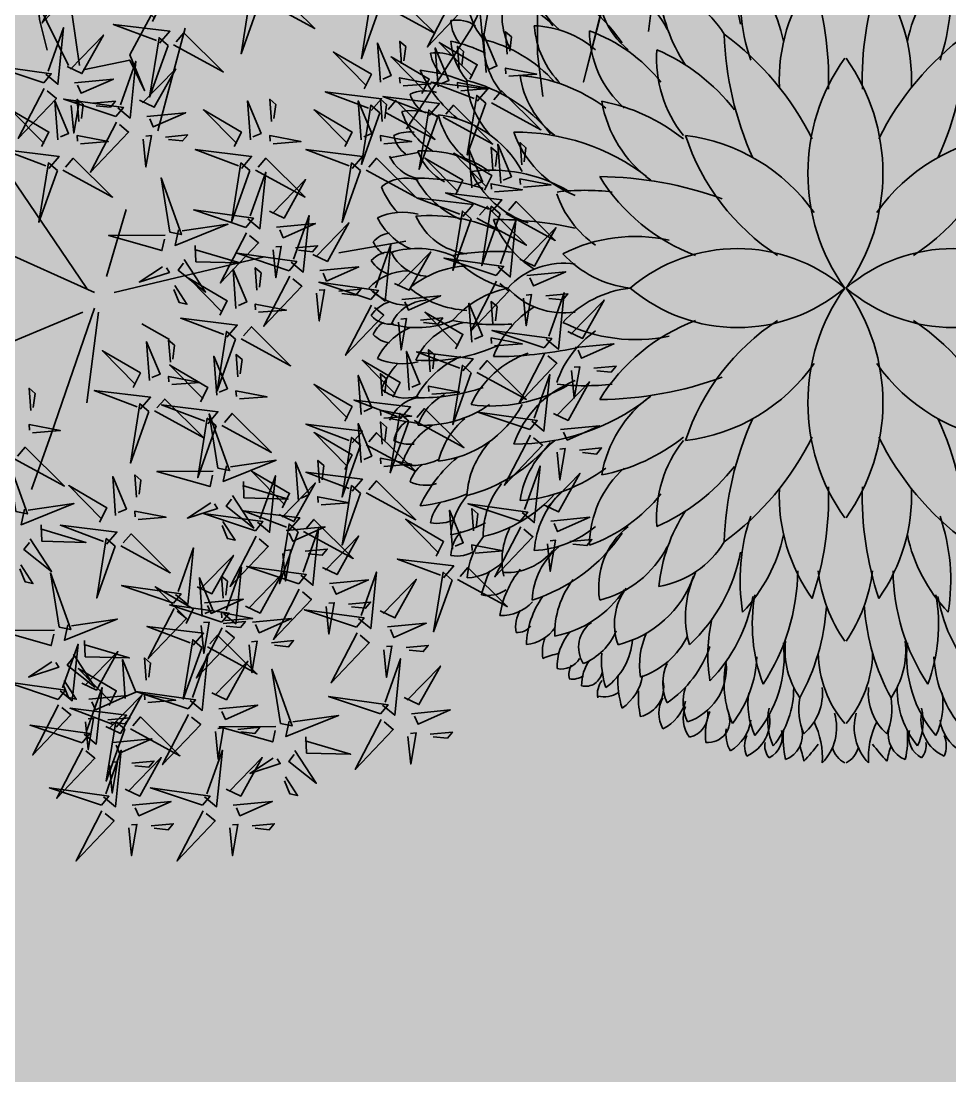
# Model space of a CAD drawing. Header units: millimetres. Extents: x -176651 to 424033, y -469666 to 486614.
# Drawn here: x 172917 to 173368, y 38017 to 38529 of the extents above; entities that cross this region are included whole.
import ezdxf

# ---------------------------------------------------------------- set-up
doc = ezdxf.new("R2010")
doc.units = ezdxf.units.MM
doc.layers.add('1625_East Villa$0$ad-Landscape', color=8, linetype='Continuous', lineweight=35)
doc.layers.add('1625_East Villa$0$ad-Verandah', color=8, linetype='Continuous')

# ---------------------------------------------------------------- blocks, each defined once
blk = doc.blocks.new('1625_East Villa$0$bamboo')
at = {"color": 76}
blk.add_line((390, 162.3), (546.4, 218.1), dxfattribs=at)
at = {"layer": '1625_East Villa$0$ad-Landscape', "color": 76}
for p, q in [((43.5, 73), (278.2, 631.2)), ((-12.4, 39.5), (-247.1, 564.2)), ((-23.6, 61.9), (-370, 296.3)), ((32.3, 39.5), (390, 162.3)), ((43.5, 28.4), (300.5, 61.9)), ((-57.1, 6), (-247.1, -49.8)), ((-12.4, -16.3), (-113, -440.5)), ((77, -94.4), (121.7, -172.6)), ((-470.6, -139.1), (-761.2, -217.2))]:
    blk.add_line(p, q, dxfattribs=at)
at = {"layer": '1625_East Villa$0$ad-Landscape', "color": 62}
blk.add_line((-124.2, -652.6), (-157.7, -842.3), dxfattribs=at)
at = {"layer": '1625_East Villa$0$ad-Landscape', "color": 76}
for points in [[(-606.2, 183.8), (-655.6, 331.4), (-632, 162.5), (-606.2, 183.8)], [(-363.6, 169.2), (-397.5, 140), (-417, 299.9), (-370.9, 177.6)], [(945.2, 153.2), (945.8, 313), (988.9, 162.4), (956.1, 155.5)], [(-425.4, 189.6), (-466.6, 169), (-529.7, 276.7), (-433.9, 182.4)], [(608.9, 262.7), (455.2, 287.4), (615.8, 229.9), (608.9, 262.7)], [(1141.3, 142.9), (1092, 290.5), (1115.5, 121.6), (1141.3, 142.9)], [(-590.5, 182.3), (-448.6, 255.9), (-562, 147.8), (-583.4, 173.7)], [(460.4, 265.6), (536.9, 125.2), (426.5, 236.4), (452, 258.3)], [(602.5, 238.5), (646.3, 247.7), (586.3, 98.2), (604.8, 227.6)], [(686, 221.8), (778.6, 161.5), (716.5, 239.7), (696.9, 224.1)], [(760.2, 248.9), (813.2, 214.4), (808.6, 236.2), (771.2, 251.2)], [(322.4, 220.5), (259.3, 225.2), (273.9, 208.3), (313.9, 213.2)], [(385.4, 215.7), (379.4, 137), (362.3, 225.4), (378.1, 224.2)], [(1035, 160.6), (1078.2, 226.8), (1050.5, 141.1), (1037.3, 149.7)], [(1157.1, 141.4), (1299, 214.9), (1185.5, 106.9), (1164.2, 132.8)], [(1264.2, 74.7), (1214.8, 222.3), (1238.4, 53.4), (1264.2, 74.7)], [(-918.2, 114.1), (-776.2, 187.7), (-889.7, 79.6), (-911, 105.5)], [(-357.5, 145), (-210.9, 197.3), (-379.3, 170.3), (-357.5, 145)], [(646.8, 190.8), (692.9, 189.1), (696.3, 64.3), (657.8, 193.1)], [(-630.5, 178.2), (-602.1, 143.7), (-762.3, 127.5), (-639.2, 171.1)], [(-444.7, 143.6), (-555, 151.8), (-462.9, 113.3), (-453.2, 136.3)], [(936.5, 139.9), (782.9, 164.7), (943.4, 107.2), (936.5, 139.9)], [(1441.7, 20.2), (1392.3, 167.8), (1415.9, -1.1), (1441.7, 20.2)], [(-510.6, -20.7), (-560, 126.9), (-536.5, -42), (-510.6, -20.7)], [(-358.7, 129.2), (-282.3, -11.2), (-392.6, 100.1), (-367.2, 121.9)], [(701.3, 5.5), (667.4, -23.6), (647.9, 136.3), (694, 14)], [(930.2, 115.8), (973.9, 125), (914, -24.5), (932.5, 104.9)], [(1117, 137.3), (1145.4, 102.8), (985.2, 86.6), (1108.4, 130.2)], [(1087.9, 126.1), (1140.9, 91.6), (1136.3, 113.5), (1098.9, 128.4)], [(1279.9, 73.2), (1421.8, 146.8), (1308.4, 38.7), (1287, 64.6)], [(-652.3, 116.9), (-632.5, 75.3), (-741.4, 14.4), (-645.2, 108.2)], [(-606.6, 96.6), (-617.1, -13.5), (-576.7, 77.8), (-599.5, 88)], [(-542.2, 106.2), (-463.6, 98.6), (-552.3, 83.4), (-550.8, 99.1)], [(639.5, 26), (598.3, 5.3), (535.3, 113), (631, 18.7)], [(1013.6, 99.1), (1106.3, 38.8), (1044.2, 116.9), (1024.6, 101.4)], [(1220.1, -21.7), (1186.2, -50.9), (1166.7, 109), (1212.8, -13.3)], [(1457.4, 18.7), (1599.3, 92.2), (1485.9, -15.8), (1464.5, 10)], [(-496.8, 84.1), (-559.8, 88.8), (-545.3, 71.9), (-505.3, 76.8)], [(-433.8, 79.4), (-439.8, 0.6), (-456.8, 89), (-441.1, 87.9)], [(974.5, 68.1), (1020.5, 66.3), (1023.9, -58.4), (985.4, 70.4)], [(1095.3, 76), (1115.1, 34.4), (1006.1, -26.5), (1102.4, 67.3)], [(1158.3, -1.3), (1117.1, -21.9), (1054.1, 85.8), (1149.8, -8.5)], [(1239.9, 69.2), (1268.3, 34.7), (1108.1, 18.4), (1231.3, 62.1)], [(1205.3, 65.3), (1283.9, 57.7), (1195.2, 42.5), (1196.7, 58.2)], [(-494.9, -22.2), (-353, 51.3), (-466.5, -56.7), (-487.8, -30.9)], [(319, -89.9), (285.1, -119.1), (265.6, 40.8), (311.8, -81.4)], [(707.4, -18.7), (854, 33.7), (685.6, 6.7), (707.4, -18.7)], [(1140.9, 55.7), (1130.4, -54.4), (1170.9, 36.9), (1148, 47)], [(257.2, -69.4), (216.1, -90.1), (153, 17.6), (248.8, -76.7)], [(1218.1, 7.8), (1238, -33.8), (1129, -94.7), (1225.2, -0.8)], [(1199.3, 2.4), (1193.3, -60.5), (1210.5, -46.3), (1206.4, -6.2)], [(1226.2, -46), (1372.8, 6.4), (1204.4, -20.6), (1226.2, -46)], [(1417.4, 14.6), (1445.8, -19.9), (1285.6, -36.1), (1408.7, 7.5)], [(-535, -26.3), (-506.5, -60.8), (-666.8, -77), (-543.6, -33.4)], [(-174.3, -160.5), (-173.7, -0.6), (-130.6, -151.3), (-163.4, -158.2)], [(620.2, -20.1), (509.9, -11.8), (602, -50.4), (611.7, -27.3)], [(1263.8, -12.5), (1253.3, -122.6), (1293.7, -31.3), (1270.9, -21.1)], [(1328.2, -2.9), (1406.8, -10.5), (1318.1, -25.7), (1319.6, -10)], [(706.2, -34.4), (782.6, -174.8), (672.3, -63.6), (697.7, -41.7)], [(868.3, -184.3), (818.9, -36.7), (842.4, -205.6), (868.3, -184.3)], [(1139, -47.3), (1028.7, -39.1), (1120.8, -77.6), (1130.5, -54.6)], [(1395.6, -46.8), (1415.5, -88.4), (1306.5, -149.2), (1402.7, -55.4)], [(1505.7, -57.4), (1584.3, -65), (1495.6, -80.2), (1497.1, -64.5)], [(-84.5, -153), (-41.3, -86.9), (-69, -172.5), (-82.2, -163.9)], [(325.1, -114.1), (471.7, -61.8), (303.3, -88.7), (325.1, -114.1)], [(568.1, -79.5), (505.1, -74.8), (519.6, -91.7), (559.6, -86.8)], [(631.1, -84.2), (625.1, -163), (608.1, -74.6), (623.8, -75.8)], [(1168.6, -225.3), (1119.3, -77.6), (1142.8, -246.6), (1168.6, -225.3)], [(1225, -61.7), (1301.4, -202.1), (1191.1, -90.8), (1216.5, -69)], [(1322.2, -65.8), (1316.2, -128.7), (1333.4, -114.5), (1329.3, -74.4)], [(1441.3, -67.1), (1430.8, -177.1), (1471.2, -85.8), (1448.4, -75.7)], [(-511, -108), (-521.6, -218), (-481.1, -126.7), (-503.9, -116.6)], [(-446.7, -98.3), (-368, -105.9), (-456.8, -121.2), (-455.3, -105.4)], [(237.9, -115.5), (127.6, -107.2), (219.7, -145.8), (229.4, -122.8)], [(884, -185.9), (1025.9, -112.3), (912.4, -220.4), (891.1, -194.5)], [(988, -239.9), (954.1, -269), (934.6, -109.2), (980.8, -231.4)], [(1086.9, -106.8), (1023.9, -102.1), (1038.4, -119), (1078.4, -114.1)], [(1149.9, -111.5), (1143.9, -190.3), (1126.9, -101.9), (1142.6, -103)], [(1441.7, -266.2), (1392.3, -118.6), (1415.9, -287.5), (1441.7, -266.2)], [(-183, -173.7), (-336.7, -149), (-176.1, -206.5), (-183, -173.7)], [(323.9, -129.9), (400.4, -270.3), (290, -159), (315.4, -137.2)], [(494.6, -296.8), (495.3, -137), (538.4, -287.6), (505.6, -294.5)], [(926.2, -219.4), (885, -240.1), (822, -132.4), (917.7, -226.7)], [(1499.7, -120.3), (1493.7, -183.2), (1510.9, -169), (1506.8, -128.9)], [(-452.7, -161.2), (-458.7, -224.1), (-441.4, -209.9), (-445.5, -169.8)], [(185.8, -175), (122.8, -170.2), (137.4, -187.2), (177.4, -182.3)], [(298.2, -260.3), (257, -281), (193.9, -173.3), (289.7, -267.6)], [(248.8, -179.7), (242.8, -258.4), (225.8, -170), (241.6, -171.2)], [(360, -280.8), (326.1, -310), (306.6, -150.1), (352.7, -272.3)], [(922.9, -320.7), (873.5, -173.1), (897.1, -342), (922.9, -320.7)], [(1184.4, -226.8), (1326.3, -153.2), (1212.8, -261.3), (1191.5, -235.4)], [(-189.3, -197.8), (-145.6, -188.6), (-205.5, -338.1), (-187, -208.8)], [(-105.9, -214.5), (-13.2, -274.9), (-75.4, -196.7), (-94.9, -212.2)], [(-31.6, -187.5), (21.3, -222), (16.7, -200.1), (-20.7, -185.2)], [(114.3, -335.4), (80.4, -364.5), (60.9, -204.6), (107, -326.9)], [(843.9, -189.9), (872.4, -224.4), (712.1, -240.6), (835.3, -197)], [(1457.4, -267.7), (1599.3, -194.1), (1485.9, -302.2), (1464.5, -276.3)], [(52.5, -314.9), (11.3, -335.6), (-51.8, -227.9), (44, -322.2)], [(584.4, -289.3), (627.6, -223.2), (600, -308.9), (586.7, -300.3)], [(994.1, -264.1), (1140.7, -211.8), (972.3, -238.7), (994.1, -264.1)], [(1144.3, -230.8), (1172.7, -265.3), (1012.5, -281.6), (1135.7, -237.9)], [(-425.4, -355.8), (-466.6, -376.5), (-529.7, -268.8), (-433.9, -363.1)], [(-363.6, -376.3), (-397.5, -405.4), (-417, -245.5), (-370.9, -367.8)], [(-196.6, -388.9), (-246, -241.3), (-222.5, -410.2), (-196.6, -388.9)], [(-145, -245.6), (-99, -247.3), (-95.6, -372), (-134.1, -243.3)], [(366.1, -305), (512.7, -252.7), (344.3, -279.6), (366.1, -305)], [(663.5, -416.2), (614.1, -268.5), (637.6, -437.5), (663.5, -416.2)], [(822.2, -251.3), (842, -292.9), (733.1, -353.8), (829.3, -259.9)], [(906.9, -265.5), (796.6, -257.2), (888.7, -295.8), (898.4, -272.8)], [(932.3, -262), (1010.9, -269.6), (922.2, -284.8), (923.7, -269.1)], [(938.6, -322.2), (1080.5, -248.7), (967.1, -356.7), (945.7, -330.8)], [(278.8, -306.4), (168.6, -298.1), (260.7, -336.7), (270.4, -313.7)], [(486, -310), (332.3, -285.3), (492.9, -342.8), (486, -310)], [(867.9, -271.6), (857.4, -381.7), (897.8, -290.4), (875, -280.2)], [(992.9, -279.9), (1069.3, -420.3), (959, -309), (984.4, -287.2)], [(1122.6, -292.2), (1142.4, -333.8), (1033.4, -394.7), (1129.7, -300.8)], [(1417.4, -271.7), (1445.8, -306.2), (1285.6, -322.5), (1408.7, -278.8)], [(-180.9, -390.4), (-39, -316.9), (-152.5, -424.9), (-173.8, -399)], [(120.3, -359.6), (266.9, -307.2), (98.5, -334.2), (120.3, -359.6)], [(364.9, -320.8), (441.3, -461.2), (331, -349.9), (356.4, -328.1)], [(479.7, -334.2), (523.4, -325), (463.5, -474.5), (482, -345.1)], [(637.4, -323.8), (690.3, -358.3), (685.7, -336.5), (648.3, -321.5)], [(898.6, -326.3), (927, -360.8), (766.8, -377), (889.9, -333.4)], [(854.8, -325), (791.8, -320.2), (806.4, -337.2), (846.3, -332.2)], [(917.8, -329.7), (911.8, -408.4), (894.8, -320), (910.5, -321.2)], [(926.3, -324.9), (920.3, -387.8), (937.5, -373.5), (933.4, -333.5)], [(1168.2, -312.5), (1157.7, -422.6), (1198.2, -331.3), (1175.3, -321.1)], [(1218.2, -474.1), (1218.9, -314.2), (1262, -464.9), (1229.2, -471.8)], [(1232.6, -302.9), (1311.2, -310.5), (1222.5, -325.7), (1224, -310)], [(-357.5, -400.5), (-210.9, -348.1), (-379.3, -375.1), (-357.5, -400.5)], [(33.1, -361), (-77.2, -352.7), (14.9, -391.3), (24.6, -368.2)], [(563.1, -350.9), (655.8, -411.2), (593.6, -333), (574, -348.6)], [(679.2, -417.7), (821.1, -344.1), (707.7, -452.2), (686.3, -426.3)], [(1395.6, -333.1), (1415.5, -374.7), (1306.5, -435.6), (1402.7, -341.7)], [(1441.3, -353.4), (1430.8, -463.5), (1471.2, -372.2), (1448.4, -362)], [(1505.7, -343.8), (1584.3, -351.4), (1495.6, -366.6), (1497.1, -350.9)], [(-73.8, -511.6), (-123.1, -364), (-99.6, -532.9), (-73.8, -511.6)], [(119.1, -375.3), (195.6, -515.7), (85.2, -404.5), (110.7, -382.6)], [(226.8, -365.9), (163.8, -361.1), (178.3, -378.1), (218.3, -373.2)], [(289.8, -370.6), (283.8, -449.3), (266.8, -360.9), (282.5, -362.1)], [(524, -381.9), (570, -383.6), (573.4, -508.4), (534.9, -379.6)], [(660.4, -512.6), (626.5, -541.8), (607, -381.9), (653.1, -504.2)], [(876.8, -387.7), (896.6, -429.3), (787.7, -490.1), (883.9, -396.3)], [(1226.6, -365.8), (1220.6, -428.7), (1237.8, -414.5), (1233.7, -374.4)], [(-444.7, -401.9), (-555, -393.6), (-462.9, -432.2), (-453.2, -409.1)], [(-358.7, -416.2), (-282.3, -556.6), (-392.6, -445.4), (-367.2, -423.5)], [(-221, -394.5), (-192.5, -429), (-352.8, -445.2), (-229.6, -401.6)], [(-19, -420.4), (-82, -415.7), (-67.4, -432.6), (-27.4, -427.7)], [(44, -425.1), (38, -503.9), (21, -415.5), (36.8, -416.7)], [(598.6, -492.1), (557.4, -512.8), (494.3, -405.1), (590.1, -499.4)], [(813.7, -538.9), (764.3, -391.3), (787.8, -560.2), (813.7, -538.9)], [(922.5, -407.9), (912, -518), (952.4, -426.7), (929.6, -416.6)], [(986.9, -398.3), (1065.5, -405.9), (976.8, -421.1), (978.3, -405.4)], [(1308, -466.6), (1351.2, -400.5), (1323.6, -486.2), (1310.3, -477.5)], [(1499.7, -406.7), (1493.7, -469.6), (1510.9, -455.4), (1506.8, -415.3)], [(-58, -513.1), (83.9, -439.6), (-29.6, -547.6), (-50.9, -521.7)], [(639.2, -421.7), (667.6, -456.2), (507.4, -472.5), (630.5, -428.8)], [(-496.8, -461.3), (-559.8, -456.6), (-545.3, -473.5), (-505.3, -468.6)], [(-433.8, -466), (-439.8, -544.8), (-456.8, -456.4), (-441.1, -457.6)], [(-242.7, -455.8), (-222.9, -497.4), (-331.8, -558.3), (-235.6, -464.5)], [(-197, -476.1), (-207.5, -586.2), (-167.1, -494.9), (-189.9, -484.8)], [(-132.6, -466.5), (-54, -474.1), (-142.8, -489.3), (-141.3, -473.6)], [(829.4, -540.4), (971.3, -466.8), (857.8, -574.9), (836.5, -549)], [(980.9, -461.2), (974.9, -524.1), (992.1, -509.9), (988, -469.8)], [(1209.6, -487.3), (1055.9, -462.6), (1216.5, -520.1), (1209.6, -487.3)], [(617.4, -483.1), (637.2, -524.7), (528.3, -585.6), (624.5, -491.7)], [(666.4, -536.8), (813, -484.5), (644.6, -511.4), (666.4, -536.8)], [(663.1, -503.4), (652.6, -613.5), (693, -522.2), (670.2, -512)], [(727.5, -493.8), (806.1, -501.4), (717.4, -516.6), (718.9, -500.9)], [(1203.3, -511.5), (1247, -502.3), (1187.1, -651.7), (1205.5, -522.4)], [(1361, -501.1), (1413.9, -535.6), (1409.3, -513.8), (1371.9, -498.8)], [(-98.1, -517.2), (-69.7, -551.7), (-229.9, -567.9), (-106.7, -524.3)], [(-138.6, -529.4), (-144.7, -592.3), (-127.4, -578.1), (-131.5, -538)], [(579.2, -538.2), (468.9, -529.9), (561.1, -568.5), (570.7, -545.5)], [(1286.7, -528.1), (1379.3, -588.5), (1317.2, -510.3), (1297.6, -525.8)], [(-363.6, -689.9), (-397.5, -719), (-417, -559.2), (-370.9, -681.4)], [(414.6, -689.9), (380.7, -719), (361.2, -559.2), (407.3, -681.4)], [(551.1, -689.9), (517.2, -719), (497.7, -559.2), (543.9, -681.4)], [(665.2, -552.6), (741.7, -693), (631.3, -581.7), (656.8, -559.9)], [(789.3, -544.5), (817.8, -578.9), (657.5, -595.2), (780.7, -551.6)], [(721.5, -556.7), (715.5, -619.6), (732.7, -605.4), (728.6, -565.3)], [(936.5, -702.5), (887.2, -554.9), (910.7, -723.8), (936.5, -702.5)], [(1247.5, -559.2), (1293.6, -560.9), (1297, -685.7), (1258.5, -556.9)], [(767.6, -605.8), (787.4, -647.4), (678.5, -708.3), (774.7, -614.5)], [(813.3, -626.1), (802.7, -736.2), (843.2, -644.9), (820.4, -634.7)], [(877.7, -616.5), (956.3, -624.1), (867.5, -639.3), (869, -623.6)], [(1182.3, -770.7), (1132.9, -623.1), (1156.5, -792), (1182.3, -770.7)], [(952.3, -704), (1094.2, -630.5), (980.7, -738.5), (959.4, -712.7)], [(871.6, -679.4), (865.6, -742.3), (882.9, -728.1), (878.8, -688)], [(912.2, -708.1), (940.6, -742.6), (780.4, -758.8), (903.6, -715.2)], [(1198, -772.2), (1339.9, -698.7), (1226.5, -806.7), (1205.1, -780.8)], [(890.5, -769.5), (910.3, -811.1), (801.3, -871.9), (897.6, -778.1)], [(1158, -776.3), (1186.4, -810.8), (1026.2, -827), (1149.3, -783.4)], [(936.1, -789.8), (925.6, -899.8), (966.1, -808.5), (943.2, -798.4)], [(1000.5, -780.1), (1079.1, -787.7), (990.4, -802.9), (991.9, -787.2)], [(796.9, -949), (763, -978.1), (743.5, -818.2), (789.6, -940.5)], [(735.1, -928.5), (693.9, -949.2), (630.8, -841.5), (726.6, -935.8)], [(994.5, -843), (988.5, -905.9), (1005.7, -891.7), (1001.6, -851.6)], [(1136.2, -837.6), (1156, -879.2), (1047.1, -940.1), (1143.3, -846.3)], [(1181.9, -857.9), (1171.4, -968), (1211.8, -876.7), (1189, -866.6)], [(1246.3, -848.3), (1324.9, -855.9), (1236.2, -871.1), (1237.7, -855.4)], [(803, -973.2), (949.5, -920.8), (781.1, -947.8), (803, -973.2)], [(1240.3, -911.2), (1234.3, -974.1), (1251.5, -959.9), (1247.4, -919.8)], [(801.8, -988.9), (878.2, -1129.3), (767.9, -1018.1), (793.3, -996.2)], [(726.7, -1038.7), (720.7, -1117.5), (703.7, -1029.1), (719.4, -1030.3)], [(651.9, -1167.6), (793.8, -1094.1), (680.3, -1202.1), (659, -1176.3)], [(700.2, -1243.7), (778.8, -1251.3), (690.1, -1266.6), (691.6, -1250.8)]]:
    blk.add_lwpolyline(points, dxfattribs=at)
at = {"layer": '1625_East Villa$0$ad-Landscape', "color": 62}
for points in [[(-548.2, 43.3), (-554.2, -19.6), (-537, -5.4), (-541.1, 34.7)], [(-718.6, -144.5), (-752.5, -173.6), (-772, -13.7), (-725.8, -136)], [(-780.4, -124), (-821.5, -144.7), (-884.6, -37), (-788.8, -131.3)], [(-556.7, -87.7), (-536.9, -129.3), (-645.8, -190.1), (-549.6, -96.3)], [(-712.5, -168.7), (-565.9, -116.3), (-734.3, -143.3), (-712.5, -168.7)], [(-713.7, -184.4), (-637.3, -324.8), (-747.6, -213.6), (-722.2, -191.7)], [(-835.4, -427.8), (-688.8, -375.4), (-857.2, -402.4), (-835.4, -427.8)], [(-836.6, -443.5), (-760.1, -583.9), (-870.5, -472.6), (-845, -450.8)], [(-425.4, -669.4), (-466.6, -690.1), (-529.7, -582.4), (-433.9, -676.7)], [(-119.8, -578.6), (-100, -620.2), (-209, -681), (-112.7, -587.2)], [(8.2, -743.4), (-41.2, -595.8), (-17.7, -764.7), (8.2, -743.4)], [(-9.8, -589.2), (68.8, -596.8), (-19.9, -612), (-18.4, -596.3)], [(352.8, -669.4), (311.6, -690.1), (248.5, -582.4), (344.3, -676.7)], [(489.3, -669.4), (448.2, -690.1), (385.1, -582.4), (480.9, -676.7)], [(527.1, -597.7), (464.1, -593), (478.7, -609.9), (518.7, -605)], [(590.2, -602.4), (584.1, -681.2), (567.1, -592.8), (582.9, -593.9)], [(-527.4, -744.4), (-561.3, -773.6), (-580.8, -613.7), (-534.7, -736)], [(-74.2, -598.9), (-84.7, -708.9), (-44.2, -617.6), (-67, -607.5)], [(-589.2, -724), (-630.4, -744.6), (-693.5, -636.9), (-597.7, -731.2)], [(-15.8, -652.1), (-21.8, -715), (-4.6, -700.8), (-8.7, -660.7)], [(-357.5, -714.1), (-210.9, -661.7), (-379.3, -688.7), (-357.5, -714.1)], [(23.9, -744.9), (165.8, -671.4), (52.3, -779.4), (31, -753.6)], [(420.7, -714.1), (567.3, -661.7), (398.9, -688.7), (420.7, -714.1)], [(557.2, -714.1), (703.8, -661.7), (535.4, -688.7), (557.2, -714.1)], [(-821.7, -768.6), (-675.1, -716.3), (-843.5, -743.3), (-821.7, -768.6)], [(-444.7, -715.5), (-555, -707.2), (-462.9, -745.8), (-453.2, -722.8)], [(-521.3, -768.6), (-374.8, -716.3), (-543.2, -743.3), (-521.3, -768.6)], [(333.5, -715.5), (223.2, -707.2), (315.3, -745.8), (325, -722.8)], [(346.4, -826.2), (312.4, -855.4), (293, -695.5), (339.1, -817.8)], [(470, -715.5), (359.7, -707.2), (451.8, -745.8), (461.5, -722.8)], [(-358.7, -729.9), (-282.3, -870.2), (-392.6, -759), (-367.2, -737.1)], [(284.5, -805.8), (243.4, -826.4), (180.3, -718.7), (276.1, -813.1)], [(419.5, -729.9), (495.9, -870.2), (385.6, -759), (411, -737.1)], [(556, -729.9), (632.4, -870.2), (522.1, -759), (547.5, -737.1)], [(-608.6, -770), (-718.8, -761.8), (-626.7, -800.3), (-617.1, -777.3)], [(-513.8, -908.1), (-547.7, -937.2), (-567.2, -777.3), (-521, -899.6)], [(-496.8, -774.9), (-559.8, -770.2), (-545.3, -787.1), (-505.3, -782.2)], [(-433.8, -779.7), (-439.8, -858.4), (-456.8, -770), (-441.1, -771.2)], [(-16.2, -749), (12.3, -783.5), (-148, -799.7), (-24.8, -756.1)], [(281.4, -774.9), (218.4, -770.2), (232.9, -787.1), (272.9, -782.2)], [(344.4, -779.7), (338.4, -858.4), (321.4, -770), (337.1, -771.2)], [(417.9, -774.9), (354.9, -770.2), (369.5, -787.1), (409.4, -782.2)], [(480.9, -779.7), (474.9, -858.4), (457.9, -770), (473.7, -771.2)], [(-822.9, -784.4), (-746.5, -924.8), (-856.8, -813.5), (-831.4, -791.7)], [(-575.6, -887.6), (-616.8, -908.3), (-679.8, -800.6), (-584, -894.9)], [(-522.5, -784.4), (-446.1, -924.8), (-556.4, -813.5), (-531, -791.7)], [(352.4, -850.5), (499, -798.1), (330.6, -825.1), (352.4, -850.5)], [(-660.6, -829.5), (-723.6, -824.8), (-709.1, -841.7), (-669.1, -836.8)], [(-597.6, -834.2), (-603.6, -913), (-620.7, -824.6), (-604.9, -825.7)], [(-37.9, -810.4), (-18.1, -852), (-127, -912.8), (-30.8, -819)], [(7.8, -830.7), (-2.8, -940.7), (37.7, -849.4), (14.9, -839.3)], [(72.2, -821), (150.8, -828.6), (62, -843.8), (63.5, -828.1)], [(265.2, -851.8), (154.9, -843.6), (247, -882.2), (256.7, -859.1)], [(351.2, -866.2), (427.7, -1006.6), (317.3, -895.4), (342.8, -873.5)], [(-507.7, -932.3), (-361.1, -879.9), (-529.5, -906.9), (-507.7, -932.3)], [(-288.9, -983), (-330, -1003.7), (-393.1, -896), (-297.3, -990.3)], [(-227.1, -1003.5), (-261, -1032.7), (-280.5, -872.8), (-234.3, -995)], [(148, -983), (106.8, -1003.7), (43.8, -896), (139.5, -990.3)], [(66.1, -883.9), (60.1, -946.8), (77.4, -932.6), (73.3, -892.5)], [(209.8, -1003.5), (175.9, -1032.7), (156.4, -872.8), (202.6, -995)], [(-849.9, -976.7), (-708, -903.2), (-821.4, -1011.2), (-842.8, -985.4)], [(-594.9, -933.7), (-705.2, -925.4), (-613.1, -964), (-603.4, -940.9)], [(-554.7, -1044.4), (-588.6, -1073.6), (-608.1, -913.7), (-562, -1036)], [(213.1, -911.3), (150.1, -906.6), (164.7, -923.5), (204.7, -918.6)], [(276.1, -916), (270.1, -994.8), (253.1, -906.4), (268.9, -907.6)], [(-616.5, -1023.9), (-657.7, -1044.6), (-720.8, -936.9), (-625, -1031.2)], [(-508.9, -948), (-432.5, -1088.4), (-542.8, -977.2), (-517.4, -955.3)], [(-240.7, -1085.3), (-274.6, -1114.5), (-294.1, -954.6), (-248, -1076.9)], [(-60.1, -1097.9), (-109.5, -950.3), (-85.9, -1119.2), (-60.1, -1097.9)], [(-302.5, -1064.9), (-343.7, -1085.5), (-406.8, -977.8), (-311, -1072.1)], [(-221, -1027.7), (-74.4, -975.4), (-242.8, -1002.3), (-221, -1027.7)], [(215.9, -1027.7), (362.5, -975.4), (194.1, -1002.3), (215.9, -1027.7)], [(715.7, -974.6), (605.5, -966.3), (697.6, -1004.9), (707.3, -981.8)], [(-647, -993.1), (-710, -988.4), (-695.4, -1005.3), (-655.5, -1000.4)], [(-584, -997.8), (-590, -1076.6), (-607, -988.2), (-591.3, -989.4)], [(-548.6, -1068.6), (-402.1, -1016.3), (-570.5, -1043.2), (-548.6, -1068.6)], [(-308.2, -1029.1), (-418.5, -1020.8), (-326.4, -1059.4), (-316.7, -1036.4)], [(-222.2, -1043.5), (-145.8, -1183.9), (-256.1, -1072.6), (-230.7, -1050.8)], [(-44.4, -1099.5), (97.5, -1025.9), (-15.9, -1134), (-37.3, -1108.1)], [(128.7, -1029.1), (18.4, -1020.8), (110.5, -1059.4), (120.2, -1036.4)], [(214.7, -1043.5), (291.1, -1183.9), (180.8, -1072.6), (206.2, -1050.8)], [(376.8, -1193.4), (327.4, -1045.8), (350.9, -1214.7), (376.8, -1193.4)], [(636.2, -1166.1), (586.8, -1018.5), (610.3, -1187.4), (636.2, -1166.1)], [(663.7, -1034), (600.7, -1029.3), (615.2, -1046.2), (655.2, -1041.3)], [(-801.6, -1052.8), (-723, -1060.4), (-811.7, -1075.7), (-810.2, -1059.9)], [(-635.9, -1070), (-746.1, -1061.7), (-654, -1100.3), (-644.4, -1077.3)], [(-234.6, -1109.5), (-88.1, -1057.2), (-256.5, -1084.1), (-234.6, -1109.5)], [(-549.8, -1084.4), (-473.4, -1224.8), (-583.8, -1113.5), (-558.3, -1091.7)], [(-321.9, -1110.9), (-432.1, -1102.7), (-340, -1141.2), (-330.3, -1118.2)], [(-360.3, -1088.6), (-423.3, -1083.8), (-408.7, -1100.8), (-368.8, -1095.8)], [(-297.3, -1093.3), (-303.3, -1172), (-320.3, -1083.6), (-304.5, -1084.8)], [(-84.4, -1103.5), (-56, -1138), (-216.2, -1154.2), (-93.1, -1110.6)], [(76.6, -1088.6), (13.6, -1083.8), (28.1, -1100.8), (68.1, -1095.8)], [(144.7, -1234.3), (95.3, -1086.7), (118.8, -1255.6), (144.7, -1234.3)], [(139.6, -1093.3), (133.6, -1172), (116.6, -1083.6), (132.3, -1084.8)], [(-687.9, -1129.5), (-751, -1124.7), (-736.4, -1141.7), (-696.4, -1136.8)], [(-624.9, -1134.2), (-630.9, -1213), (-648, -1124.6), (-632.2, -1125.7)], [(-235.8, -1125.3), (-159.4, -1265.7), (-269.7, -1154.4), (-244.3, -1132.6)], [(392.5, -1194.9), (534.4, -1121.4), (420.9, -1229.4), (399.6, -1203.5)], [(-373.9, -1170.4), (-436.9, -1165.7), (-422.4, -1182.6), (-382.4, -1177.7)], [(-310.9, -1175.1), (-316.9, -1253.9), (-334, -1165.5), (-318.2, -1166.6)], [(-106.2, -1164.9), (-86.3, -1206.5), (-195.3, -1267.4), (-99.1, -1173.5)], [(160.4, -1235.8), (302.3, -1162.3), (188.8, -1270.3), (167.5, -1244.4)], [(-60.5, -1185.2), (-71, -1295.3), (-30.6, -1204), (-53.4, -1193.8)], [(3.9, -1175.6), (82.5, -1183.2), (-6.2, -1198.4), (-4.7, -1182.7)], [(611.8, -1171.7), (640.3, -1206.2), (480.1, -1222.4), (603.2, -1178.8)], [(352.4, -1199), (380.9, -1233.5), (220.7, -1249.7), (343.8, -1206.1)], [(120.3, -1239.9), (148.8, -1274.4), (-11.4, -1290.6), (111.7, -1247)], [(-2.1, -1238.5), (-8.1, -1301.4), (9.1, -1287.1), (5, -1247.1)], [(590.1, -1233.1), (609.9, -1274.7), (501, -1335.5), (597.2, -1241.7)], [(635.8, -1253.4), (625.3, -1363.4), (665.7, -1272.1), (642.9, -1262)], [(330.7, -1260.4), (350.5, -1301.9), (241.6, -1362.8), (337.8, -1269)], [(376.4, -1280.6), (365.9, -1390.7), (406.3, -1299.4), (383.5, -1289.3)], [(440.8, -1271), (519.4, -1278.6), (430.7, -1293.8), (432.2, -1278.1)], [(98.6, -1301.3), (118.4, -1342.9), (9.5, -1403.7), (105.7, -1309.9)], [(208.7, -1311.9), (287.3, -1319.5), (198.6, -1334.7), (200.1, -1319)], [(694.2, -1306.6), (688.2, -1369.5), (705.4, -1355.3), (701.3, -1315.3)], [(144.3, -1321.5), (133.8, -1431.6), (174.2, -1340.3), (151.4, -1330.2)], [(434.8, -1333.9), (428.8, -1396.8), (446, -1382.6), (441.9, -1342.5)], [(202.7, -1374.8), (196.7, -1437.7), (213.9, -1423.5), (209.8, -1383.4)]]:
    blk.add_lwpolyline(points, dxfattribs=at)
blk = doc.blocks.new('1625_East Villa$0$A$C7DA81DBD')
at = {"layer": '1625_East Villa$0$ad-Landscape'}
for centre, radius, start, end in [((4.1471, 8.3177), 0.2274, 130.93347, 187.27283), ((3.8295, 8.2358), 0.3046, 17.09734, 56.39496), ((4.5666, 8.1602), 0.4767, 132.73866, 179.56243), ((3.6019, 8.1795), 0.3417, 140.17932, 198.67463), ((3.0628, 7.7088), 0.743, 47.03228, 68.14061), ((4.1007, 8.2103), 0.5349, 155.19049, 195.20682), ((3.3376, 7.8964), 0.6057, 24.0272, 62.73054), ((3.9769, 8.3009), 0.2252, 130.84427, 173.75905), ((3.7524, 8.2718), 0.2139, 30.41563, 68.82996), ((10.1095, 6.9281), 7.168, 168.75967, 170.83335), ((2.9164, 7.9995), 0.3576, 14.37957, 65.67824), ((4.7279, 8.0805), 0.8385, 164.13269, 202.27743), ((3.7768, 7.9806), 0.3595, 3.05127, 66.29439), ((3.2095, 8.1248), 0.5516, 170.48559, 205.45287), ((2.4837, 7.6182), 0.6247, 31.25767, 73.08831), ((3.1903, 8.143), 0.3429, 154.82228, 186.10535), ((2.8285, 8.0252), 0.2686, 35.04222, 78.95985), ((2.791, 8.006), 0.3106, 153.81915, 198.78711), ((2.4219, 7.8545), 0.3023, 36.32124, 72.6008), ((4.9154, 7.5892), 0.8727, 140.39412, 176.99618), ((1.7987, 6.9554), 1.2047, 39.61762, 65.52562), ((3.7773, 8.2066), 1.4875, 185.97252, 202.70743), ((4.0319, 8.0192), 1.0157, 176.98112, 215.15022), ((2.8602, 7.6107), 0.488, 27.43755, 71.18261), ((5.0277, 8.0525), 1.7654, 178.75477, 198.61147), ((2.8731, 7.3648), 0.824, 23.21959, 61.77969), ((5.0533, 7.9724), 1.4584, 175.33806, 205.55583), ((3.3701, 7.5687), 0.5704, 6.67232, 66.26868), ((2.5508, 7.9059), 0.4098, 172.3277, 203.61076), ((2.0851, 7.6097), 0.3559, 46.86291, 80.36915), ((2.5194, 7.1773), 0.7346, 40.38662, 76.09196), ((3.664, 8), 0.9742, 186.46688, 241.65563), ((2.1371, 7.7236), 0.2887, 169.0778, 214.64065), ((1.8403, 7.4492), 0.3293, 46.24511, 87.68542), ((2.0037, 7.1986), 0.5806, 48.33638, 86.67487), ((3.3285, 8.0513), 1.3196, 191.93886, 206.21864), ((5.983, 7.3797), 2.0667, 169.32144, 184.04788), ((3.367, 7.0847), 0.8955, 11.96194, 49.21126), ((3.7553, 7.9777), 1.408, 194.08678, 230.75178), ((2.3471, 6.872), 0.7641, 47.38545, 86.81155), ((1.6213, 7.0126), 0.6207, 49.77589, 86.93335), ((4.538, 7.4161), 1.349, 172.2305, 210.01298), ((2.8383, 6.8096), 0.8684, 18.68778, 65.28391), ((2.0353, 6.7588), 0.7304, 50.8151, 91.05063), ((3.2296, 7.7796), 1.2421, 193.52703, 228.39805), ((7.1322, 7.3968), 3.5018, 179.98243, 192.00519), ((3.329, 6.578), 0.8735, 31.40487, 69.8192), ((1.8075, 6.6789), 0.6427, 63.07607, 102.38547), ((2.2444, 7.2875), 0.5442, 178.24862, 230.68038), ((4.6965, 6.7696), 0.6755, 132.16499, 188.60831), ((4.7853, 7.2065), 1.9362, 179.73155, 217.41149), ((2.5458, 6.3342), 0.9321, 21.01467, 71.00855), ((3.8017, 7.2766), 1.4626, 184.53972, 217.07204), ((2.2175, 6.3242), 0.8461, 38.49282, 81.42911), ((1.4302, 6.4073), 0.6446, 39.15642, 87.78171), ((2.914, 7.5139), 1.5303, 197.59049, 235.74559), ((1.8411, 6.2145), 0.8207, 45.12287, 85.9267), ((2.7964, 7.0692), 0.8978, 182.30093, 220.50756), ((5.3534, 6.5838), 1.9834, 172.86966, 187.13034), ((3.0992, 5.955), 0.9279, 34.91657, 71.05051), ((5.2161, 6.1305), 1.4339, 153.15977, 192.1138), ((3.296, 6.0728), 0.9527, 6.22136, 47.73687), ((1.9426, 5.6133), 0.9275, 41.73929, 89.82837), ((3.2867, 7.0219), 1.425, 199.73306, 231.77211), ((1.5681, 5.7635), 0.6953, 38.28249, 99.3433), ((2.3496, 6.6671), 0.9205, 193.66836, 242.88227), ((2.3872, 5.3455), 1.1017, 36.03906, 80.26816), ((4.2305, 6.7543), 1.6882, 191.02849, 218.56329), ((2.3514, 4.9949), 1.7085, 20.47463, 58.37181), ((6.505, 6.4773), 3.2578, 180.48635, 200.14254), ((5.3667, 5.2187), 1.4762, 139.56784, 220.43216), ((2.1904, 4.8306), 1.111, 51.64981, 93.95156), ((3.7395, 6.6428), 1.7715, 203.40985, 232.04459), ((1.4305, 4.4255), 1.5025, 56.86683, 84.37468), ((2.4024, 6.0559), 0.8356, 189.30481, 239.3197), ((4.5212, 5.8873), 1.6541, 187.07097, 234.85412), ((2.2381, 3.7344), 2.0521, 33.36445, 71.77879), ((2.1728, 6.6935), 1.5297, 223.15526, 259.12002), ((4.0608, 6.8726), 2.5892, 216.37093, 243.62041), ((1.8881, 2.4478), 2.8907, 65.67414, 88.25794), ((1.6314, 3.4254), 1.7705, 71.06869, 99.21005), ((2.3289, 6.1932), 1.4152, 226.12226, 258.10878), ((2.39, 3.2564), 1.5896, 87.80694, 125.34258), ((2.3798, 7.2881), 2.8823, 251.61053, 271.71734), ((3.2167, 2.8242), 1.7659, 54.46623, 125.53377)]:
    blk.add_arc(centre, radius, start, end, dxfattribs=at)
at = {"layer": '1625_East Villa$0$ad-Landscape', "color": 76}
for centre, radius, start, end in [((3.9198, 8.1602), 0.4767, 0.43757, 47.26134), ((4.6569, 8.2358), 0.3046, 123.60504, 162.90266), ((4.3393, 8.3177), 0.2274, 352.72717, 49.06653), ((4.734, 8.2718), 0.2139, 111.17004, 149.58437), ((5.1488, 7.8964), 0.6057, 117.26946, 155.9728), ((4.5095, 8.3009), 0.2252, 6.24095, 49.15573), ((4.3857, 8.2103), 0.5349, 344.79318, 24.80951), ((5.4236, 7.7088), 0.743, 111.85939, 132.96772), ((4.8845, 8.1795), 0.3417, 341.32537, 39.82068), ((4.7095, 7.9806), 0.3595, 113.70561, 176.94873), ((3.7585, 8.0805), 0.8385, 337.72257, 15.86731), ((5.57, 7.9995), 0.3576, 114.32176, 165.62043), ((-1.6231, 6.9281), 7.168, 9.16665, 11.24033), ((5.6579, 8.0252), 0.2686, 101.04015, 144.95778), ((6.0027, 7.6182), 0.6247, 106.91169, 148.74233), ((5.2961, 8.143), 0.3429, 353.89465, 25.17772), ((5.2769, 8.1248), 0.5516, 334.54713, 9.51441), ((3.571, 7.5892), 0.8727, 3.00382, 39.60588), ((6.0645, 7.8545), 0.3023, 107.3992, 143.67876), ((5.6954, 8.006), 0.3106, 341.21289, 26.18085), ((5.1163, 7.5687), 0.5704, 113.73132, 173.32768), ((3.4331, 7.9724), 1.4584, 334.44417, 4.66194), ((5.6133, 7.3648), 0.824, 118.22031, 156.78041), ((3.4587, 8.0525), 1.7654, 341.38853, 1.24523), ((5.6262, 7.6107), 0.488, 108.81739, 152.56245), ((4.4544, 8.0192), 1.0157, 324.84978, 3.01888), ((6.6876, 6.9554), 1.2047, 114.47438, 140.38238), ((4.7091, 8.2066), 1.4875, 337.29257, 354.02748), ((6.4013, 7.6097), 0.3559, 99.63085, 133.13709), ((5.9356, 7.9059), 0.4098, 336.38924, 7.6723), ((4.8224, 8), 0.9742, 298.34437, 353.53312), ((5.967, 7.1773), 0.7346, 103.90804, 139.61338), ((5.1194, 7.0847), 0.8955, 130.78874, 168.03806), ((2.5034, 7.3797), 2.0667, 355.95212, 10.67856), ((6.4826, 7.1986), 0.5806, 93.32513, 131.66362), ((5.1579, 8.0513), 1.3196, 333.78136, 348.06114), ((6.6461, 7.4492), 0.3293, 92.31458, 133.75489), ((6.3493, 7.7236), 0.2887, 325.35935, 10.9222), ((4.7311, 7.9777), 1.408, 309.24822, 345.91322), ((6.1393, 6.872), 0.7641, 93.18845, 132.61455), ((5.6481, 6.8096), 0.8684, 114.71609, 161.31222), ((3.9484, 7.4161), 1.349, 329.98702, 7.7695), ((6.8651, 7.0126), 0.6207, 93.06665, 130.22411), ((6.3717, 7.6514), 0.4606, 314.41683, 357.63522), ((6.451, 6.7588), 0.7304, 88.94937, 129.1849), ((5.2568, 7.7796), 1.2421, 311.60195, 346.47297), ((7.2889, 6.2598), 1.2814, 103.71524, 113.85648), ((6.7016, 7.45), 0.2887, 325.35935, 10.9222), ((5.1574, 6.578), 0.8735, 110.1808, 148.59513), ((1.3542, 7.3968), 3.5018, 347.99481, 0.01757), ((3.7899, 6.7696), 0.6755, 351.39169, 47.83501), ((6.6789, 6.6789), 0.6427, 77.61453, 116.92393), ((6.242, 7.2875), 0.5442, 309.31962, 1.75138), ((7.2981, 6.4873), 0.863, 98.61282, 128.97622), ((6.7973, 7.325), 0.3719, 312.03902, 2.39813), ((5.9406, 6.3342), 0.9321, 108.99145, 158.98533), ((3.7011, 7.2065), 1.9362, 322.58851, 0.26845), ((7.2685, 6.9256), 0.2744, 78.73381, 122.02457), ((7.1723, 7.1881), 0.15, 306.19039, 2.52975), ((6.2689, 6.3242), 0.8461, 98.57089, 141.50718), ((4.6847, 7.2766), 1.4626, 322.92796, 355.46028), ((7.448, 6.345), 0.7587, 91.41505, 126.15667), ((7.0759, 7.142), 0.3555, 304.28194, 353.79297), ((6.6453, 6.2145), 0.8207, 94.0733, 134.87713), ((5.6899, 7.0692), 0.8978, 319.49244, 357.69907), ((5.5724, 7.5139), 1.5303, 304.25441, 342.40951), ((7.0561, 6.4073), 0.6446, 92.21829, 140.84358), ((7.4982, 6.5625), 0.3987, 82.27272, 109.05896), ((8.9541, 6.4358), 1.4962, 159.58638, 165.44635), ((5.3871, 5.955), 0.9279, 108.94949, 145.08343), ((3.1329, 6.5838), 1.9834, 352.86966, 7.13034), ((7.3314, 6.0566), 0.7945, 88.44815, 127.52814), ((6.4102, 7.0316), 0.9598, 303.44945, 349.14185), ((7.6301, 6.3424), 0.4877, 88.40112, 129.1706), ((7.4617, 6.792), 0.186, 299.00554, 11.76376), ((5.1904, 6.0728), 0.9527, 132.26313, 173.77864), ((3.2703, 6.1305), 1.4339, 347.8862, 26.84023), ((7.6974, 6.557), 0.1679, 76.81907, 120.10983), ((7.5684, 6.6932), 0.1695, 323.72347, 9.28631), ((7.4527, 6.3645), 0.2729, 57.84483, 144.60114), ((7.7906, 6.2326), 0.3785, 89.04584, 126.1809), ((7.653, 6.5755), 0.1483, 278.29705, 13.9033), ((6.5438, 5.6133), 0.9275, 90.17163, 138.26071), ((5.1997, 7.0219), 1.425, 308.22789, 340.26694), ((7.1104, 6.7908), 0.5252, 291.97187, 338.1743), ((6.1349, 4.9949), 1.7085, 121.62819, 159.52537), ((1.9813, 6.4773), 3.2578, 339.85746, 359.51365), ((6.0992, 5.3455), 1.1017, 99.73184, 143.96094), ((4.2559, 6.7543), 1.6882, 321.43671, 348.97151), ((6.9183, 5.7635), 0.6953, 80.6567, 141.71751), ((6.1368, 6.6671), 0.9205, 297.11773, 346.33164), ((7.5673, 5.6412), 0.7926, 71.98772, 94.43369), ((7.8659, 6.2862), 0.1831, 77.9287, 128.85753), ((7.6564, 6.4105), 0.2388, 327.68239, 13.24524), ((7.2453, 5.7739), 0.5438, 70.20197, 126.22103), ((7.3472, 6.7299), 0.5733, 273.62657, 324.23647), ((6.5017, 6.5124), 0.9551, 289.25986, 346.25719), ((7.7511, 5.4727), 0.814, 72.47778, 93.23616), ((7.6374, 6.4983), 0.4369, 278.92704, 325.21519), ((3.1197, 5.2187), 1.4762, 319.56784, 40.43216), ((7.6133, 5.3885), 0.7046, 81.24696, 114.39648), ((7.032, 6.3176), 0.7268, 296.20301, 341.32918), ((7.8095, 6.1488), 0.2709, 257.55099, 346.34539), ((7.889, 5.2255), 0.8788, 77.92659, 92.99743), ((6.296, 4.8306), 1.111, 86.04844, 128.35019), ((4.7468, 6.6428), 1.7715, 307.95541, 336.59015), ((7.0559, 4.4255), 1.5025, 95.62532, 123.13317), ((6.084, 6.0559), 0.8356, 300.6803, 350.69519), ((7.1155, 6.4246), 1.0147, 288.93763, 325.3584), ((7.7741, 5.4415), 0.4429, 66.56317, 113.43683), ((8.0422, 5.642), 0.2788, 60.36234, 119.63766), ((7.8457, 6.0428), 0.3701, 283.9638, 334.63628), ((6.2483, 3.7344), 2.0521, 108.22121, 146.63555), ((3.9652, 5.8873), 1.6541, 305.14588, 352.92903), ((7.1782, 4.7914), 0.8919, 73.64007, 116.08119), ((7.6366, 5.8255), 0.508, 265.63715, 341.63434), ((7.9418, 5.2754), 0.4283, 65.59747, 107.58932), ((8.0861, 5.4186), 0.2852, 53.28378, 111.64538), ((6.3136, 6.6935), 1.5297, 280.87998, 316.84474), ((8.0493, 5.6945), 0.2126, 263.93136, 347.1466), ((7.5217, 4.0567), 1.4267, 80.74511, 103.04309), ((8.2336, 4.962), 0.5437, 82.71659, 112.35425), ((8.1102, 5.4817), 0.1934, 249.40402, 5.81334), ((6.7638, 6.4729), 1.411, 279.65865, 314.4053), ((6.5983, 2.4478), 2.8907, 91.74206, 114.32586), ((4.4256, 6.8726), 2.5892, 296.37959, 323.62907), ((7.7724, 4.425), 0.9139, 66.6856, 101.98272), ((8.049, 5.482), 0.3858, 278.11277, 328.84912), ((8.226, 5.008), 0.3143, 60.83495, 98.40667), ((6.855, 3.4254), 1.7705, 80.78995, 108.93131), ((7.4856, 6.1097), 1.0655, 272.74788, 307.4895), ((6.1575, 6.1932), 1.4152, 281.89122, 313.87774), ((7.9579, 4.4477), 0.678, 65.29475, 98.44427), ((8.1073, 5.2776), 0.3477, 259.21259, 336.08162), ((8.3332, 4.9205), 0.2348, 66.95459, 113.04541), ((7.2489, 3.5572), 1.5293, 69.60798, 99.92697), ((7.5317, 5.8952), 1.0932, 263.82806, 310.47833), ((6.7496, 6.5533), 1.8728, 270.64954, 303.44704), ((8.1111, 4.4224), 0.5263, 65.03704, 102.60876), ((8.2497, 5.034), 0.2144, 255.31026, 332.80649), ((8.3332, 4.8095), 0.1658, 49.71676, 100.64559), ((6.0964, 3.2564), 1.5896, 54.65742, 92.19306), ((7.8235, 5.5204), 0.8033, 269.21022, 309.38588), ((8.2643, 3.9243), 0.8867, 77.52959, 94.45848), ((7.4767, 4.0338), 0.7603, 55.7746, 95.87942), ((8.2336, 4.8764), 0.2383, 256.99707, 338.77188), ((6.9654, 6.369), 1.9478, 273.73964, 298.81783), ((7.8596, 4.946), 0.4865, 264.42972, 318.86104), ((8.0039, 4.1038), 0.5674, 66.95643, 100.10595), ((7.2952, 5.8812), 1.72, 306.4839, 313.12995), ((8.7302, 5.8842), 1.2847, 251.99953, 258.36281), ((5.2696, 2.8242), 1.7659, 54.46623, 125.53377), ((6.1066, 7.2881), 2.8823, 268.28266, 288.38947), ((8.4407, 5.1943), 0.7339, 243.98295, 273.57108), ((6.5963, 3.0856), 1.4234, 55.68031, 82.95803), ((7.4839, 3.4893), 1.0093, 49.89452, 88.74382), ((8.1698, 4.7907), 0.4565, 253.76314, 313.91182), ((8.2894, 4.1546), 0.224, 28.43363, 74.68909), ((3.2167, 5.6861), 1.7659, 234.46623, 305.53377), ((5.3667, 3.2917), 1.4762, 139.56784, 220.43216), ((3.1197, 3.2917), 1.4762, 319.56784, 40.43216), ((5.2696, 5.6861), 1.7659, 234.46623, 305.53377), ((6.5963, 5.4247), 1.4234, 277.04197, 304.31969), ((7.4839, 5.021), 1.0093, 271.25618, 310.10548), ((8.2894, 4.3558), 0.224, 285.31091, 331.56637), ((8.1698, 3.7196), 0.4565, 46.08818, 106.23686), ((2.3798, 1.2222), 2.8823, 88.28266, 108.38947), ((6.1066, 1.2222), 2.8823, 71.61053, 91.71734), ((6.9654, 2.1413), 1.9478, 61.18217, 86.26036), ((4.5212, 2.623), 1.6541, 125.14588, 172.92903), ((3.9652, 2.623), 1.6541, 7.07097, 54.85412), ((7.8596, 3.5643), 0.4865, 41.13896, 95.57028), ((8.4407, 3.316), 0.7339, 86.42892, 116.01705), ((7.2952, 2.6291), 1.72, 46.87005, 53.5161), ((2.39, 5.2539), 1.5896, 234.65742, 272.19306), ((4.0608, 1.6377), 2.5892, 116.37959, 143.62907), ((4.4256, 1.6377), 2.5892, 36.37093, 63.62041), ((6.0964, 5.2539), 1.5896, 267.80694, 305.34258), ((8.0039, 4.4065), 0.5674, 259.89405, 293.04357), ((8.2336, 3.634), 0.2383, 21.22812, 103.00293), ((8.7302, 2.6261), 1.2847, 101.63719, 108.00047), ((6.7496, 1.957), 1.8728, 56.55296, 89.35046), ((7.4767, 4.4765), 0.7603, 264.12058, 304.2254), ((7.8235, 2.9899), 0.8033, 50.61412, 90.78978), ((2.3289, 2.3172), 1.4152, 101.89122, 133.87774), ((6.1575, 2.3172), 1.4152, 46.12226, 78.10878), ((7.5317, 2.6152), 1.0932, 49.52167, 96.17194), ((8.2643, 4.586), 0.8867, 265.54152, 282.47041), ((8.2497, 3.4764), 0.2144, 27.19351, 104.68974), ((2.2381, 4.7759), 2.0521, 288.22121, 326.63555), ((6.2483, 4.7759), 2.0521, 213.36445, 251.77879), ((8.1111, 4.0879), 0.5263, 257.39124, 294.96296), ((7.2489, 4.9531), 1.5293, 260.07303, 290.39202), ((8.1073, 3.2328), 0.3477, 23.91838, 100.78741), ((8.3332, 3.7008), 0.1658, 259.35441, 310.28324), ((1.6314, 5.085), 1.7705, 260.78995, 288.93131), ((1.8881, 6.0625), 2.8907, 271.74206, 294.32586), ((6.5983, 6.0625), 2.8907, 245.67414, 268.25794), ((6.855, 5.085), 1.7705, 251.06869, 279.21005), ((6.7638, 2.0375), 1.411, 45.5947, 80.34135), ((7.4856, 2.4006), 1.0655, 52.5105, 87.25212), ((7.9579, 4.0626), 0.678, 261.55573, 294.70525), ((8.049, 3.0283), 0.3858, 31.15088, 81.88723), ((8.3332, 3.5898), 0.2348, 246.95459, 293.04541)]:
    blk.add_arc(centre, radius, start, end, dxfattribs=at)
blk = doc.blocks.new('1625_East Villa$0$A$C06C421F0')
at = {"layer": '1625_East Villa$0$ad-Landscape'}
for points in [[(538.67, 507.02), (578.04, 537.75), (602.56, 544.98), (607.4, 616.84), (604.82, 541.37), (683.23, 521.03), (602.56, 541.37), (631.93, 589.27), (619.67, 568.94), (649.03, 565.32)], [(526.41, 469.51), (538.67, 507.02), (580.3, 510.63), (622.25, 489.84), (663.87, 489.84), (693.24, 493.46)], [(479.95, 441.94), (499.63, 465.89), (582.88, 469.51), (609.99, 462.28), (646.77, 445.1), (678.39, 424.76), (715.18, 400.81)], [(565.32, 259.62), (575.71, 247.36), (596.5, 249.62), (664.75, 212.83), (689.15, 222.84), (668.36, 212.83), (675.14, 181.21)], [(551.76, 252.2), (592.89, 203.15), (637.63, 173.79), (671.98, 178.63)], [(517.41, 173.79), (582.49, 146.68), (640.79, 151.52), (661.58, 156.69)], [(627.24, 149.27), (671.98, 171.21)]]:
    blk.add_lwpolyline(points, dxfattribs=at)
blk.add_lwpolyline([(366.46, 359.97, 35.98, 14.39, 0), (431.54, 298.66, 14.39, 0.72, 0), (441.94, 232.52, 0, 0, 0), (441.94, 271.88, 0, 0, 0), (524.19, 247.36, 0, 0, 0), (541.37, 252.2, 0, 0, 0), (599.67, 340.29, 0, 0, 0), (579.33, 315.77, 0, 0, 0), (575.71, 359.97, 0, 0, 0), (579.33, 315.77, 0, 0, 0), (541.37, 252.2, 0, 0, 0), (648.03, 286.4, 0, 0, 0), (692.32, 237.36, 0, 0, 0), (648.03, 288.98, 0, 0, 0), (692.32, 301.25, 0, 0, 0), (713.11, 293.82, 0, 0, 0), (692.32, 306.09, 0, 0, 0), (716.27, 347.71, 0, 0, 0), (692.32, 306.09, 0, 0, 0), (719.89, 396.76, 0, 0, 0)], format="xyseb", dxfattribs=at)
blk = doc.blocks.new('1625_East Villa$0$zw$959F')
at = {"transparency": 33554559}
h = blk.add_hatch(color=256, dxfattribs=at)
h.dxf.hatch_style = 1
h.set_gradient(color1=(153, 204, 0), color2=(63, 127, 0), tint=1, name='INVSPHERICAL')
h.paths.add_polyline_path([(0, -8875), (2430, -8875), (2430, -4975), (0, -4975)])
h = blk.add_hatch(dxfattribs=at)
h.set_pattern_fill('GRASS', color=74)
h.set_pattern_definition([(90, (-1096435.541, 661200.024), (-17.96051224, 17.96051224), [4.7625, -31.1585245]), (45, (-1096435.54, 661200.024), (-17.96051224, 17.96051224), [4.7625, -20.6375]), (135, (-1096435.54, 661200.024), (-17.96051224, -17.96051224), [4.7625, -20.6375])])
h.paths.add_polyline_path([(0, -8875), (2430, -8875), (2430, -4975), (0, -4975)])
at = {"xscale": -54.36482949885738, "yscale": 54.36482949885738, "zscale": 54.36482949885722, "rotation": 89.99999999999984}
blk.add_blockref('1625_East Villa$0$A$C7DA81DBD', (1613.4, -5354.48), dxfattribs=at)
at = {"layer": '1625_East Villa$0$ad-Landscape', "xscale": 0.7144563243118911, "yscale": 0.7144563243118911, "zscale": 0.7144563243118911, "rotation": 270}
blk.add_blockref('1625_East Villa$0$A$C06C421F0', (882.59, -4996.88), dxfattribs=at)
at = {"layer": '1625_East Villa$0$ad-Landscape', "linetype": 'Continuous', "xscale": -0.1713600815364863, "yscale": 0.1713600815364863, "zscale": 0.171360081536486, "rotation": 89.99999999999984}
blk.add_blockref('1625_East Villa$0$bamboo', (1024.35, -5589.37), dxfattribs=at)
blk = doc.blocks.new('1625_East Villa')
at = {"layer": '1625_East Villa$0$ad-Verandah'}
blk.add_blockref('1625_East Villa$0$zw$959F', (12120, 13620), dxfattribs=at)
blk = doc.blocks.new("All Plot's Villa Plans")
at = {"ltscale": 5}
blk.add_blockref('1625_East Villa', (159814.96, 30364.9), dxfattribs=at)

msp = doc.modelspace()

# ---------------------------------------------------------------- block references
at = {"ltscale": 5}
msp.add_blockref("All Plot's Villa Plans", (0, 0), dxfattribs=at)

doc.saveas('drawing.dxf')
